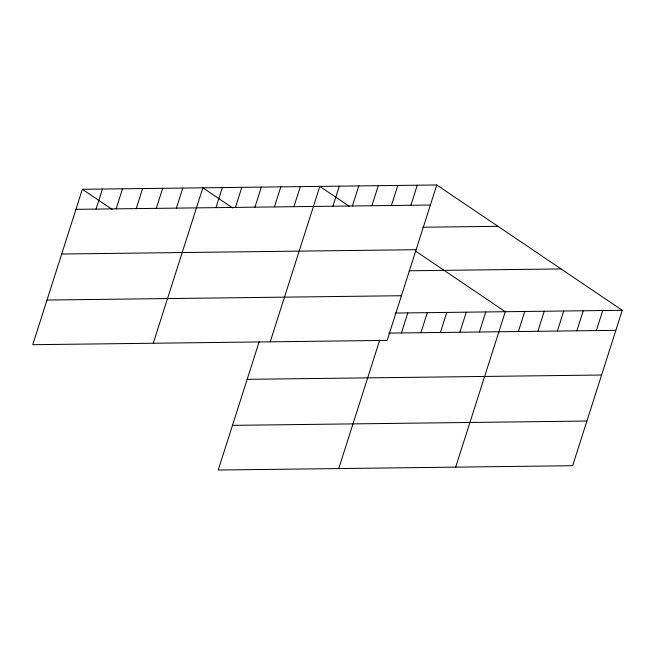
<?xml version="1.0" encoding="UTF-8"?>
<svg xmlns="http://www.w3.org/2000/svg" width="655" height="655" viewBox="0 0 655 655"><rect width="100%" height="100%" fill="white"/><g stroke="black" fill="none" stroke-linecap="round" stroke-linejoin="round"><path stroke-width="0.98" d="M436.779 184.972L82.35 189.287L32.75 344.71L387.179 340.395L436.779 184.972L622.25 310.29L572.65 465.713L218.221 470.028L259.249 341.46M96.039 209.101L102.434 189.041M116.123 208.855L122.526 188.796M136.207 208.609L142.61 188.55M156.291 208.364L162.694 188.304M176.375 208.118L182.778 188.059M153.254 343.245L202.862 187.813L232.656 207.946M215.953 207.635L222.356 187.576M235.448 207.398L241.842 187.338M254.942 207.16L261.337 187.101M274.429 206.923L280.831 186.863M293.923 206.685L300.326 186.634M270.22 341.82L319.82 186.397L349.614 206.53M332.912 206.21L339.315 186.159M352.406 205.973L358.809 185.922M371.901 205.736L378.303 185.684M391.395 205.498L397.798 185.447M410.89 205.261L417.292 185.209M338.725 468.562L379.753 339.994M401.417 332.953L407.819 312.902M420.911 332.715L427.314 312.664M440.406 332.478L446.808 312.427M459.9 332.241L466.303 312.189M479.394 332.003L485.797 311.952M455.683 467.138L505.292 311.714L415.876 251.299M518.383 331.536L524.786 311.477M537.878 331.299L544.272 311.24M557.364 331.062L563.767 311.002M576.858 330.824L583.261 310.765M596.353 330.587L602.756 310.527M75.955 209.338L430.384 205.031M422.933 227.236L497.988 226.327M61.693 254.017L416.121 249.702M408.998 270.785L561.048 268.935M47.004 300.039L401.433 295.724M395.153 313.049L622.25 310.29M388.751 333.108L615.847 330.349M247.164 379.335L601.593 375.02M232.476 425.357L586.905 421.042M82.35 189.287L112.152 209.42"/></g></svg>
